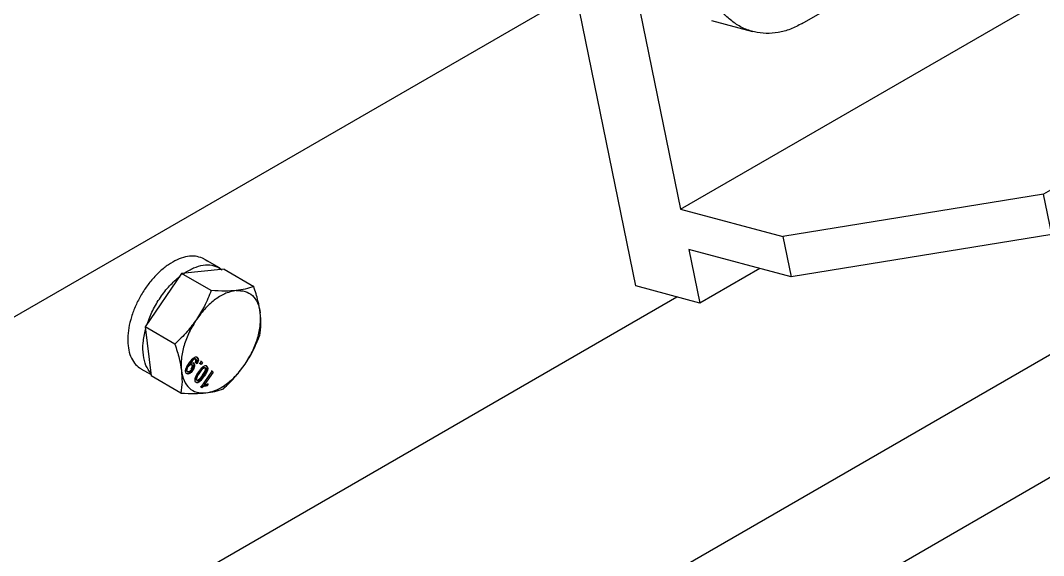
# Model space of a CAD drawing. Header units: millimetres. Extents: x 1293 to 41893, y 1011 to 26911.
# Drawn here: x 6442.6 to 6624.5, y 21923.1 to 22018.3 of the extents above; entities that cross this region are included whole.
import ezdxf

# ---------------------------------------------------------------- set-up
doc = ezdxf.new("R2010")
doc.units = ezdxf.units.MM
doc.header["$LTSCALE"] = 50
doc.layers.add('MAQUINAS', color=11, linetype='Continuous')

msp = doc.modelspace()

# ---------------------------------------------------------------- linework, layer by layer
at = {"layer": 'MAQUINAS', "linetype": 'Continuous', "lineweight": 25}
for p, q in [((6551.9721837, 21971.0901666), (6520.738016, 22123.7291157)), ((6535.5377981, 22103.9849219), (6559.9394917, 21984.7357429)), ((6440.2631882, 21830.0406876), (6810.5481346, 22043.8016371)), ((6581.5958467, 22017.7475167), (6623.7102877, 22042.059666)), ((6559.9394917, 21984.7357429), (6654.6691395, 22039.4220046)), ((6695.6499016, 22028.4444929), (6624.4904798, 21987.3650331)), ((6412.2515498, 21948.7402424), (6541.3010929, 22023.2389578)), ((6730.1970354, 22019.1903566), (6435.9219041, 21849.3089393)), ((6565.4751727, 22018.2675516), (6572.7606415, 22016.315994)), ((6624.4904798, 21987.3650331), (6578.1531637, 21979.8568488)), ((6625.9545814, 21980.2100824), (6624.4904798, 21987.3650331)), ((6559.9394917, 21984.7357429), (6578.1531637, 21979.8568488)), ((6625.9545814, 21980.2100824), (6579.6172653, 21972.7018981)), ((6578.1531637, 21979.8568488), (6579.6172653, 21972.7018981)), ((6561.4035933, 21977.5807921), (6563.3557288, 21968.0408578)), ((6579.6172653, 21972.7018981), (6561.4035933, 21977.5807921)), ((6477.9655582, 21974.2797078), (6474.9141068, 21976.022186)), ((6475.3981702, 21975.7559653), (6475.8636636, 21975.4799581)), ((6471.2288117, 21973.2724936), (6464.7587164, 21963.7861877)), ((6478.7770252, 21974.0351383), (6471.2288117, 21973.2724936)), ((6476.4898059, 21970.2353863), (6471.2288117, 21973.2724936)), ((6477.9655582, 21974.2797078), (6477.768741, 21973.9332648)), ((6477.9459948, 21974.2452718), (6478.4212202, 21973.9634942)), ((6478.7770252, 21974.0351383), (6484.0380195, 21970.998031)), ((6574.024764, 21974.1999607), (6563.3557288, 21968.0408578)), ((6563.3557288, 21968.0408578), (6551.9721837, 21971.0901666)), ((6424.8049914, 21891.4756957), (6559.3109493, 21969.1243324)), ((6470.0197106, 21960.7490804), (6464.7587164, 21963.7861877)), ((6464.7587164, 21963.7861877), (6465.8368345, 21955.0625266)), ((6473.7023731, 21958.0864167), (6473.584522, 21958.1544507)), ((6473.8175387, 21958.0277073), (6473.6996876, 21958.0957413)), ((6474.0487022, 21958.3433076), (6473.9308511, 21958.4113416)), ((6463.973192, 21956.3620699), (6465.8070665, 21955.3033967)), ((6472.2884884, 21956.7929118), (6472.4063395, 21956.7248778)), ((6472.7069532, 21957.4085759), (6472.6609471, 21957.3390023)), ((6472.6609471, 21957.3390023), (6472.7545471, 21957.3913344)), ((6472.7787983, 21957.2709683), (6472.6609471, 21957.3390023)), ((6472.8248043, 21957.3405419), (6472.7069532, 21957.4085759)), ((6472.8248043, 21957.3405419), (6472.7787983, 21957.2709683)), ((6472.9260367, 21957.1201964), (6472.8081856, 21957.1882304)), ((6472.8750196, 21956.2956953), (6472.9928707, 21956.2276613)), ((6473.0885008, 21957.0549419), (6472.9706497, 21957.1229759)), ((6473.3675962, 21957.326307), (6473.2497451, 21957.394341)), ((6473.7507552, 21957.3840934), (6473.6329041, 21957.4521274)), ((6473.9647156, 21957.2454055), (6473.7507552, 21957.3840934)), ((6473.9647156, 21957.2454055), (6473.8468645, 21957.3134395)), ((6474.3712408, 21957.3584413), (6474.4890919, 21957.2904073)), ((6474.4890919, 21957.2904073), (6474.7350915, 21957.6510863)), ((6474.6784523, 21957.1156515), (6474.4890919, 21957.2904073)), ((6474.6784523, 21957.1156515), (6474.5606012, 21957.1836856)), ((6474.7350915, 21957.6510863), (6474.6172403, 21957.7191203)), ((6474.9244519, 21957.4763305), (6474.6784523, 21957.1156515)), ((6474.7180438, 21957.6260914), (6474.8066008, 21957.5443645)), ((6474.7350915, 21957.6510863), (6474.9244519, 21957.4763305)), ((6474.9244519, 21957.4763305), (6474.8066008, 21957.5443645)), ((6475.3620135, 21956.5382699), (6475.2441624, 21956.6063039)), ((6475.3672428, 21956.5567982), (6475.4850939, 21956.4887642)), ((6475.5886424, 21956.8814092), (6475.7064935, 21956.8133752)), ((6475.8515108, 21956.2378451), (6475.7336597, 21956.3058791)), ((6471.0978287, 21952.0254192), (6465.8368345, 21955.0625266)), ((6472.0795644, 21955.5176997), (6471.9617133, 21955.5857337)), ((6472.1541171, 21955.9371042), (6472.2719682, 21955.8690702)), ((6472.4388425, 21955.8074416), (6472.4424332, 21955.8053687)), ((6473.1691624, 21956.0337445), (6473.0513113, 21956.1017785)), ((6474.709899, 21953.0902326), (6476.6286956, 21955.9035284)), ((6474.9009847, 21955.1945937), (6475.0188358, 21955.1265597)), ((6475.208965, 21954.952931), (6475.0911139, 21955.020965)), ((6476.8180561, 21955.7287726), (6475.3228399, 21953.5365209)), ((6476.6286956, 21955.9035284), (6476.5108445, 21955.9715624)), ((6476.611648, 21955.8785335), (6476.7002049, 21955.7968066)), ((6476.6286956, 21955.9035284), (6476.8180561, 21955.7287726)), ((6476.8180561, 21955.7287726), (6476.7002049, 21955.7968066)), ((6473.7630969, 21953.9640115), (6473.6452457, 21954.0320455)), ((6473.8162671, 21953.9372544), (6473.9219008, 21953.8762734)), ((6473.8687165, 21954.3547452), (6473.9865676, 21954.2867112)), ((6474.3144851, 21954.2981399), (6474.1966339, 21954.3661739)), ((6474.709899, 21953.0902326), (6474.5920478, 21953.1582666)), ((6474.8317997, 21952.9777335), (6474.709899, 21953.0902326)), ((6475.3228399, 21953.5365209), (6475.2049888, 21953.6045549)), ((6475.3228399, 21953.5365209), (6475.9465882, 21953.6367412)), ((6475.7621193, 21953.6071018), (6475.6019562, 21953.3722743)), ((6475.7198073, 21953.3042403), (6475.6019562, 21953.3722743)), ((6475.9465882, 21953.6367412), (6475.7198073, 21953.3042403)), ((6475.9465882, 21953.6367412), (6475.828737, 21953.7047752))]:
    msp.add_line(p, q, dxfattribs=at)
for points in [[(6581.5958467, 22017.7475167), (6580.8889944, 22017.3818624), (6579.4752897, 22016.6505539), (6577.2994257, 22016.0755923), (6575.1432014, 22015.9017), (6573.0470873, 22016.1689895), (6571.0573746, 22016.8599665), (6569.2235026, 22017.9696731), (6567.5624135, 22019.4445318), (6566.6528561, 22020.7207249), (6566.1980774, 22021.3588214)], [(6471.6243523, 21973.3124576), (6472.2071314, 21973.6642818), (6473.3726897, 21974.3679303), (6475.073953, 21974.8330345), (6476.6598439, 21974.8693334), (6477.5303201, 21974.4762496), (6477.9655582, 21974.2797078)], [(6465.0977615, 21964.2832879), (6465.4055835, 21965.1019294), (6466.0212274, 21966.7392124), (6467.4113594, 21969.0668267), (6469.0437922, 21971.1708278), (6470.2744418, 21972.2405382), (6470.8897666, 21972.7753934)], [(6480.895475, 21970.2521155), (6480.3068558, 21970.1343565), (6479.1296174, 21969.8988387), (6477.2564092, 21968.778101), (6475.4395981, 21967.2010221), (6474.4040797, 21965.8187675), (6473.8863206, 21965.1276402)], [(6480.895475, 21970.2521155), (6481.4485121, 21970.2497054), (6482.5545864, 21970.2448854), (6483.8591626, 21969.4452198), (6484.8252833, 21968.1493185), (6485.080855, 21966.897511), (6485.2086408, 21966.2716073)], [(6482.5126522, 21957.1666238), (6482.9734856, 21957.9102864), (6483.8951523, 21959.3976117), (6484.8022398, 21961.8142508), (6485.3144747, 21964.1909953), (6485.2439188, 21965.5780699), (6485.2086408, 21966.2716073)], [(6473.8863206, 21965.1276402), (6473.4254872, 21964.3839775), (6472.5038205, 21962.8966522), (6471.596733, 21960.4800132), (6471.0844981, 21958.1032687), (6471.155054, 21956.716194), (6471.190332, 21956.0226567)], [(6465.7803391, 21955.5196627), (6465.4535714, 21955.9593322), (6464.800036, 21956.8386712), (6464.3513328, 21958.7324018), (6464.2963831, 21960.9140101), (6464.6422689, 21962.5240377), (6464.8152118, 21963.3290515)], [(6475.5034978, 21952.0421485), (6476.092117, 21952.1599074), (6477.2693554, 21952.3954252), (6479.1425637, 21953.5161629), (6480.9593748, 21955.0932418), (6481.9948931, 21956.4754964), (6482.5126522, 21957.1666238)], [(6471.190332, 21956.0226567), (6471.3181178, 21955.3967529), (6471.5736895, 21954.1449455), (6472.5398102, 21952.8490441), (6473.8443864, 21952.0493785), (6474.9504607, 21952.0445585), (6475.5034978, 21952.0421485)]]:
    msp.add_open_spline(points, degree=3, dxfattribs=at)
for points, knots in [([(6474.9141068, 21976.022186), (6474.5122045, 21976.1615059), (6473.7084, 21976.4401458), (6472.2958366, 21976.3724702), (6470.7967559, 21975.9476273), (6469.249134, 21975.1477615), (6467.7156986, 21974.0118294), (6466.2525013, 21972.5798921), (6464.9146128, 21970.906152), (6463.7519788, 21969.0530364), (6462.8080983, 21967.0898839), (6462.1182964, 21965.0901565), (6461.7082579, 21963.1284492), (6461.593749, 21961.2788667), (6461.7774426, 21959.6078284), (6462.2584764, 21958.1881115), (6462.9812746, 21957.0581512), (6463.6540914, 21956.5960326), (6463.9798012, 21956.3723216)], [0, 0, 0, 0, 0.0627417298, 0.1254834597, 0.1882251895, 0.2509669194, 0.3137086492, 0.3764503791, 0.4391921089, 0.5019338388, 0.5646755686, 0.6274172985, 0.6901590283, 0.7529007582, 0.815642488, 0.8783842179, 0.9411259477, 1, 1, 1, 1]), ([(6484.0380195, 21970.998031), (6483.5668473, 21970.8225648), (6482.6824669, 21970.4932184), (6481.4645303, 21970.3288931), (6480.895475, 21970.2521155)], [0, 0, 0, 0, 0.5327709195, 1, 1, 1, 1]), ([(6485.2086408, 21966.2716073), (6485.0948757, 21966.9785421), (6484.8513866, 21968.491579), (6484.3207351, 21970.1268214), (6484.0380195, 21970.998031)], [0, 0, 0, 0, 0.4672290805, 1, 1, 1, 1]), ([(6476.4898059, 21970.2353863), (6476.1128546, 21969.2975262), (6475.4053247, 21967.5371824), (6474.3700371, 21965.8949424), (6473.8863206, 21965.1276402)], [0, 0, 0, 0, 0.5327709195, 1, 1, 1, 1]), ([(6480.895475, 21970.2521155), (6480.269567, 21970.2081582), (6478.9299501, 21970.1140774), (6477.3379678, 21970.1932209), (6476.4898059, 21970.2353863)], [0, 0, 0, 0, 0.4672290805, 1, 1, 1, 1]), ([(6485.1161376, 21962.2743698), (6485.2104116, 21962.9279479), (6485.387362, 21964.1547005), (6485.2655534, 21965.5974928), (6485.2086408, 21966.2716073)], [0, 0, 0, 0, 0.5327709195, 1, 1, 1, 1]), ([(6473.8863206, 21965.1276402), (6473.3457514, 21964.3931582), (6472.1887833, 21962.8211629), (6470.7736516, 21961.4693089), (6470.0197106, 21960.7490804)], [0, 0, 0, 0, 0.4672290805, 1, 1, 1, 1]), ([(6482.5126522, 21957.1666238), (6482.9963688, 21957.933926), (6484.0316564, 21959.5761659), (6484.7391863, 21961.3365098), (6485.1161376, 21962.2743698)], [0, 0, 0, 0, 0.4672290805, 1, 1, 1, 1]), ([(6470.0197106, 21960.7490804), (6470.3024263, 21959.8778708), (6470.8330778, 21958.2426284), (6471.0765668, 21956.7295915), (6471.190332, 21956.0226567)], [0, 0, 0, 0, 0.5327709195, 1, 1, 1, 1]), ([(6472.5060286, 21957.3234313), (6472.6236623, 21957.4904176), (6472.85853, 21957.8238227), (6473.2008577, 21958.1907147), (6473.4937813, 21958.3869917), (6473.7095122, 21958.4587508), (6473.9038421, 21958.449741), (6474.000402, 21958.3787953), (6474.0487022, 21958.3433076)], [0, 0, 0, 0, 0.25048494292, 0.50011851407, 0.62789918517, 0.75009236964, 0.87499367523, 1, 1, 1, 1]), ([(6473.6996876, 21958.0957413), (6473.6684263, 21958.1179071), (6473.6059299, 21958.16222), (6473.478078, 21958.1607463), (6473.337791, 21958.1048219), (6473.0626053, 21957.8748548), (6472.8649594, 21957.6157304), (6472.7069532, 21957.4085759)], [0, 0, 0, 0, 0.1252073258, 0.2503100191, 0.3753386279, 0.5006201474, 1, 1, 1, 1]), ([(6473.8175387, 21958.0277073), (6473.7862775, 21958.0498731), (6473.723781, 21958.094186), (6473.5959291, 21958.0927123), (6473.4556421, 21958.0367879), (6473.1804564, 21957.8068208), (6472.9828105, 21957.5476964), (6472.8248043, 21957.3405419)], [0, 0, 0, 0, 0.1252073258, 0.2503100191, 0.3753386279, 0.5006201474, 1, 1, 1, 1]), ([(6473.6329041, 21957.4521274), (6473.6676632, 21957.5198743), (6473.7303777, 21957.6421073), (6473.7772819, 21957.802218), (6473.7827995, 21957.9121298), (6473.766091, 21958.0145795), (6473.7262176, 21958.0633149), (6473.6996876, 21958.0957413)], [0, 0, 0, 0, 0.2770742738, 0.4999140274, 0.6248342849, 0.7503808481, 1, 1, 1, 1]), ([(6473.9308511, 21958.4113416), (6473.9775057, 21958.3563289), (6474.0477055, 21958.2735528), (6474.0835241, 21958.1019116), (6474.0837186, 21957.9072079), (6474.0163609, 21957.6293086), (6473.9034227, 21957.41884), (6473.8468645, 21957.3134395)], [0, 0, 0, 0, 0.2498591948, 0.3759561592, 0.5004815934, 0.749846529, 1, 1, 1, 1]), ([(6474.0487022, 21958.3433076), (6474.0953591, 21958.2882966), (6474.1655179, 21958.2055756), (6474.2013567, 21958.0339614), (6474.2016009, 21957.8392815), (6474.1342102, 21957.561274), (6474.0212732, 21957.3508058), (6473.9647156, 21957.2454055)], [0, 0, 0, 0, 0.2498594906, 0.3757183909, 0.500481002, 0.7498462328, 1, 1, 1, 1]), ([(6472.0795644, 21955.5176997), (6472.0424994, 21955.5607565), (6471.9683805, 21955.6468571), (6471.9192683, 21955.846224), (6471.9183832, 21956.0784933), (6471.9916933, 21956.4200384), (6472.1948019, 21956.8543745), (6472.4021084, 21957.1668108), (6472.5060286, 21957.3234313)], [0, 0, 0, 0, 0.1250635897, 0.25008955759, 0.37511000523, 0.50016939956, 0.74944095238, 1, 1, 1, 1]), ([(6472.1541171, 21955.9371042), (6472.1194825, 21955.9809164), (6472.0677643, 21956.046339), (6472.053816, 21956.1883305), (6472.0660728, 21956.3064022), (6472.0985197, 21956.4317557), (6472.165357, 21956.5991614), (6472.2393625, 21956.715611), (6472.2884884, 21956.7929118)], [0, 0, 0, 0, 0.24901716601, 0.37184465622, 0.49936480371, 0.62322594322, 0.74989237644, 1, 1, 1, 1]), ([(6472.2719682, 21955.8690702), (6472.2373356, 21955.9128839), (6472.1855797, 21955.9783604), (6472.1716609, 21956.1203849), (6472.183962, 21956.2385711), (6472.2164089, 21956.3638374), (6472.2832739, 21956.5312307), (6472.3572136, 21956.6475769), (6472.4063395, 21956.7248778)], [0, 0, 0, 0, 0.2490168506, 0.3721383925, 0.4993654558, 0.6235619335, 0.7498926933, 1, 1, 1, 1]), ([(6472.9928707, 21956.2276613), (6472.936479, 21956.15154), (6472.8238441, 21955.9994977), (6472.6503829, 21955.8687857), (6472.516803, 21955.8130019), (6472.3888506, 21955.7947345), (6472.3189911, 21955.8391643), (6472.2719682, 21955.8690702)], [0, 0, 0, 0, 0.2502503989, 0.4998417518, 0.6295762977, 0.7506653539, 1, 1, 1, 1]), ([(6472.2884884, 21956.7929118), (6472.3420523, 21956.8655936), (6472.4230303, 21956.975474), (6472.5480604, 21957.0872061), (6472.6453558, 21957.1487702), (6472.7400663, 21957.1840643), (6472.8603605, 21957.1964711), (6472.9264709, 21957.152416), (6472.9706497, 21957.1229759)], [0, 0, 0, 0, 0.2499766017, 0.3779151287, 0.5003420213, 0.627106401, 0.7508109821, 1, 1, 1, 1]), ([(6472.4063395, 21956.7248778), (6472.4599034, 21956.7975586), (6472.5409471, 21956.907527), (6472.6659923, 21957.0192383), (6472.7633733, 21957.0808202), (6472.8580065, 21957.1160515), (6472.9782739, 21957.1283985), (6473.0443224, 21957.0843829), (6473.0885008, 21957.0549419)], [0, 0, 0, 0, 0.24997649069, 0.37822216719, 0.50034233219, 0.62745243071, 0.75081109269, 1, 1, 1, 1]), ([(6472.7787983, 21957.2709683), (6472.8343057, 21957.3055115), (6472.9456692, 21957.3748149), (6473.1070952, 21957.4123518), (6473.2563141, 21957.4067676), (6473.3305575, 21957.3530872), (6473.3675962, 21957.326307)], [0, 0, 0, 0, 0.2489431768, 0.4994502947, 0.7502849385, 1, 1, 1, 1]), ([(6472.9706497, 21957.1229759), (6473.0056828, 21957.0814054), (6473.0581268, 21957.0191749), (6473.0813036, 21956.8869567), (6473.0770241, 21956.7744989), (6473.0521648, 21956.6532249), (6472.9943397, 21956.4879294), (6472.9226192, 21956.3723821), (6472.8750196, 21956.2956953)], [0, 0, 0, 0, 0.2495203093, 0.3735284255, 0.4998883672, 0.623789863, 0.7503156792, 1, 1, 1, 1]), ([(6473.0885008, 21957.0549419), (6473.1235338, 21957.0133713), (6473.1760228, 21956.951087), (6473.19916, 21956.8188273), (6473.194852, 21956.7062708), (6473.1699814, 21956.5850865), (6473.1121361, 21956.4198017), (6473.0404718, 21956.3043483), (6472.9928707, 21956.2276613)], [0, 0, 0, 0, 0.2495205461, 0.3738507838, 0.4998887841, 0.6240955932, 0.7503154422, 1, 1, 1, 1]), ([(6473.2497451, 21957.394341), (6473.2640057, 21957.3799259), (6473.2925279, 21957.3510946), (6473.3389225, 21957.2794473), (6473.3785195, 21957.1697276), (6473.3931295, 21957.0100352), (6473.3762614, 21956.8328812), (6473.330802, 21956.6457069), (6473.2347209, 21956.3937496), (6473.1245533, 21956.2183729), (6473.0513113, 21956.1017785)], [0, 0, 0, 0, 0.0626107389, 0.1252263593, 0.2501941382, 0.3735862588, 0.5002863049, 0.6245798583, 0.750412027, 1, 1, 1, 1]), ([(6473.3675962, 21957.326307), (6473.3950729, 21957.2959031), (6473.4500079, 21957.2351158), (6473.4960316, 21957.101329), (6473.5110661, 21956.9422233), (6473.494126, 21956.7650248), (6473.4486945, 21956.5777945), (6473.3526324, 21956.3258126), (6473.2424029, 21956.1503369), (6473.1691624, 21956.0337445)], [0, 0, 0, 0, 0.1250740585, 0.2500636243, 0.3732612247, 0.5001992382, 0.6242961009, 0.7503685137, 1, 1, 1, 1]), ([(6473.7507552, 21957.3840934), (6473.7854768, 21957.4517934), (6473.848184, 21957.5740597), (6473.8950034, 21957.733883), (6473.900862, 21957.8442988), (6473.8873374, 21957.9199375), (6473.8600926, 21957.9834238), (6473.8317228, 21958.0129468), (6473.8175387, 21958.0277073)], [0, 0, 0, 0, 0.2764767993, 0.4993179598, 0.6237184282, 0.7494961879, 0.8747561628, 1, 1, 1, 1]), ([(6474.2621629, 21955.82671), (6474.3728022, 21955.983648), (6474.5938139, 21956.2971455), (6474.9101579, 21956.6457949), (6475.1832396, 21956.8473507), (6475.3890092, 21956.9282372), (6475.5717441, 21956.9153151), (6475.6615487, 21956.8473767), (6475.7064935, 21956.8133752)], [0, 0, 0, 0, 0.2504758129, 0.5003473544, 0.6257683408, 0.7501761831, 0.8749696966, 1, 1, 1, 1]), ([(6474.3329034, 21955.7188611), (6474.4910438, 21955.9472502), (6474.688751, 21956.2327826), (6474.9705618, 21956.5076037), (6475.1195022, 21956.5897434), (6475.264373, 21956.6216131), (6475.3329627, 21956.5783969), (6475.3672428, 21956.5567982)], [0, 0, 0, 0, 0.5004095025, 0.6256126137, 0.7505796735, 0.875343692, 1, 1, 1, 1]), ([(6474.4507546, 21955.6508271), (6474.6088949, 21955.8792162), (6474.8066022, 21956.1647486), (6475.0884129, 21956.4395697), (6475.2373533, 21956.5217094), (6475.3822241, 21956.5535791), (6475.4508139, 21956.5103629), (6475.4850939, 21956.4887642)], [0, 0, 0, 0, 0.5004095025, 0.6256126137, 0.7505796735, 0.875343692, 1, 1, 1, 1]), ([(6475.3672428, 21956.5567982), (6475.393385, 21956.5231057), (6475.4456839, 21956.4557022), (6475.4507989, 21956.2835274), (6475.4169738, 21956.096466), (6475.2499944, 21955.7145246), (6475.0560844, 21955.4256507), (6474.9009847, 21955.1945937)], [0, 0, 0, 0, 0.12469638283, 0.2494616582, 0.37443234657, 0.49963711369, 1, 1, 1, 1]), ([(6475.4850939, 21956.4887642), (6475.5112361, 21956.4550717), (6475.563535, 21956.3876682), (6475.5686501, 21956.2154934), (6475.534825, 21956.028432), (6475.3678456, 21955.6464906), (6475.1739356, 21955.3576167), (6475.0188358, 21955.1265597)], [0, 0, 0, 0, 0.1246963828, 0.2494616582, 0.3744323466, 0.4996371137, 1, 1, 1, 1]), ([(6475.7336597, 21956.3058791), (6475.7021188, 21956.1946451), (6475.6389911, 21955.9720147), (6475.4231109, 21955.531239), (6475.223907, 21955.2250659), (6475.0911139, 21955.020965)], [0, 0, 0, 0, 0.249753552, 0.499871473, 1, 1, 1, 1]), ([(6475.8515108, 21956.2378451), (6475.8199699, 21956.1266111), (6475.7568422, 21955.9039807), (6475.540962, 21955.463205), (6475.3417581, 21955.1570319), (6475.208965, 21954.952931)], [0, 0, 0, 0, 0.249753552, 0.499871473, 1, 1, 1, 1]), ([(6475.5886424, 21956.8814092), (6475.644011, 21956.8138383), (6475.7271699, 21956.7123526), (6475.7559302, 21956.4928478), (6475.7410833, 21956.3682033), (6475.7336597, 21956.3058791)], [0, 0, 0, 0, 0.4990363131, 0.7495101716, 1, 1, 1, 1]), ([(6475.7064935, 21956.8133752), (6475.7623421, 21956.7460284), (6475.846222, 21956.6448791), (6475.8684365, 21956.4514354), (6475.8657155, 21956.3325934), (6475.8562457, 21956.2694275), (6475.8515108, 21956.2378451)], [0, 0, 0, 0, 0.4987953461, 0.7491482596, 0.8745764119, 1, 1, 1, 1]), ([(6478.6460423, 21952.788064), (6479.3999833, 21953.5082925), (6480.815115, 21954.8601465), (6481.9720831, 21956.4321418), (6482.5126522, 21957.1666238)], [0, 0, 0, 0, 0.5327709195, 1, 1, 1, 1]), ([(6471.190332, 21956.0226567), (6471.2472445, 21955.3485422), (6471.3690531, 21953.9057499), (6471.1921028, 21952.6789973), (6471.0978287, 21952.0254192)], [0, 0, 0, 0, 0.4672290805, 1, 1, 1, 1]), ([(6473.1691624, 21956.0337445), (6473.0834628, 21955.9183469), (6472.9543473, 21955.7444885), (6472.7535562, 21955.5735932), (6472.5987597, 21955.4791879), (6472.4478213, 21955.4239845), (6472.2559134, 21955.4022061), (6472.1502177, 21955.4714278), (6472.0795644, 21955.5176997)], [0, 0, 0, 0, 0.2498688585, 0.3764535287, 0.5003476657, 0.6272386366, 0.7508240847, 1, 1, 1, 1]), ([(6473.0513113, 21956.1017785), (6472.9656289, 21955.9864219), (6472.8364707, 21955.8125324), (6472.6355418, 21955.6413805), (6472.4810369, 21955.54782), (6472.3287421, 21955.4894011), (6472.2360644, 21955.4865253), (6472.1904187, 21955.4851089)], [0, 0, 0, 0, 0.33279265821, 0.50165410862, 0.66639812723, 0.83569416198, 1, 1, 1, 1]), ([(6473.7630969, 21953.9640115), (6473.7247662, 21954.0077474), (6473.6481363, 21954.0951832), (6473.5959448, 21954.2991119), (6473.6127128, 21954.5494255), (6473.7877432, 21955.0846462), (6474.05144, 21955.4971076), (6474.2621629, 21955.82671)], [0, 0, 0, 0, 0.125373348, 0.2506437386, 0.375697515, 0.5011131747, 1, 1, 1, 1]), ([(6475.208965, 21954.952931), (6475.0981862, 21954.7959134), (6474.8769018, 21954.4822654), (6474.5577437, 21954.1294286), (6474.2837262, 21953.9288541), (6474.0785425, 21953.8506591), (6473.8981873, 21953.8623448), (6473.8081568, 21953.9301002), (6473.7630969, 21953.9640115)], [0, 0, 0, 0, 0.2504817087, 0.50034559577, 0.63170490567, 0.75022113881, 0.87498669951, 1, 1, 1, 1]), ([(6473.8687165, 21954.3547452), (6473.8421933, 21954.3880662), (6473.7891481, 21954.4547068), (6473.7811775, 21954.6258887), (6473.8176545, 21954.8142305), (6473.9819166, 21955.1970643), (6474.1769216, 21955.4869698), (6474.3329034, 21955.7188611)], [0, 0, 0, 0, 0.1247447425, 0.2494837578, 0.3744708184, 0.4996480989, 1, 1, 1, 1]), ([(6475.0911139, 21955.020965), (6474.9803787, 21954.864042), (6474.7591814, 21954.5505829), (6474.439392, 21954.1964646), (6474.1665229, 21953.9984328), (6473.9697017, 21953.9179101), (6473.8667008, 21953.9352694), (6473.8185726, 21953.9433807)], [0, 0, 0, 0, 0.2932940048, 0.5858645899, 0.7398654608, 0.8784495684, 1, 1, 1, 1]), ([(6473.9865676, 21954.2867112), (6473.9600444, 21954.3200322), (6473.9069992, 21954.3866728), (6473.8990286, 21954.5578547), (6473.9355057, 21954.7461965), (6474.0997677, 21955.1290303), (6474.2947728, 21955.4189358), (6474.4507546, 21955.6508271)], [0, 0, 0, 0, 0.1247447425, 0.2494837578, 0.3744708184, 0.4996480989, 1, 1, 1, 1]), ([(6474.9009847, 21955.1945937), (6474.7929818, 21955.0414374), (6474.6309868, 21954.8117163), (6474.3936245, 21954.5269967), (6474.2622398, 21954.4197344), (6474.1966339, 21954.3661739)], [0, 0, 0, 0, 0.50037231189, 0.75051514073, 1, 1, 1, 1]), ([(6475.0188358, 21955.1265597), (6474.9108329, 21954.9734034), (6474.7488379, 21954.7436823), (6474.5114756, 21954.4589627), (6474.3800909, 21954.3517004), (6474.3144851, 21954.2981399)], [0, 0, 0, 0, 0.5003723119, 0.7505151407, 1, 1, 1, 1]), ([(6473.9500517, 21954.3113684), (6473.9444972, 21954.3119654), (6473.9254172, 21954.3140161), (6473.8986977, 21954.3302728), (6473.8787104, 21954.3465876), (6473.8687165, 21954.3547452)], [0, 0, 0, 0, 0.1703505148, 0.5851620533, 1, 1, 1, 1]), ([(6474.3144851, 21954.2981399), (6474.2830211, 21954.2812906), (6474.2201134, 21954.2476029), (6474.1295935, 21954.2291512), (6474.0482447, 21954.2396767), (6474.0071291, 21954.2710311), (6473.9865676, 21954.2867112)], [0, 0, 0, 0, 0.2501584562, 0.5001555724, 0.7500324303, 1, 1, 1, 1]), ([(6475.6019562, 21953.3722743), (6475.4599128, 21953.3609438), (6475.1763171, 21953.3383219), (6474.8678934, 21953.143173), (6474.7139486, 21953.0457675)], [0, 0, 0, 0, 0.5008657323, 1, 1, 1, 1]), ([(6475.7198073, 21953.3042403), (6475.5777639, 21953.2929098), (6475.2941682, 21953.2702878), (6474.9857446, 21953.075139), (6474.8317997, 21952.9777335)], [0, 0, 0, 0, 0.50086573232, 1, 1, 1, 1]), ([(6475.5034978, 21952.0421485), (6476.0725532, 21952.118926), (6477.2904897, 21952.2832514), (6478.1748701, 21952.6125978), (6478.6460423, 21952.788064)], [0, 0, 0, 0, 0.4672290805, 1, 1, 1, 1]), ([(6471.0978287, 21952.0254192), (6471.9459906, 21951.9832539), (6473.5379729, 21951.9041104), (6474.8775898, 21951.9981912), (6475.5034978, 21952.0421485)], [0, 0, 0, 0, 0.5327709195, 1, 1, 1, 1])]:
    msp.add_open_spline(points, degree=3, knots=knots, dxfattribs=at)

doc.saveas('drawing.dxf')
